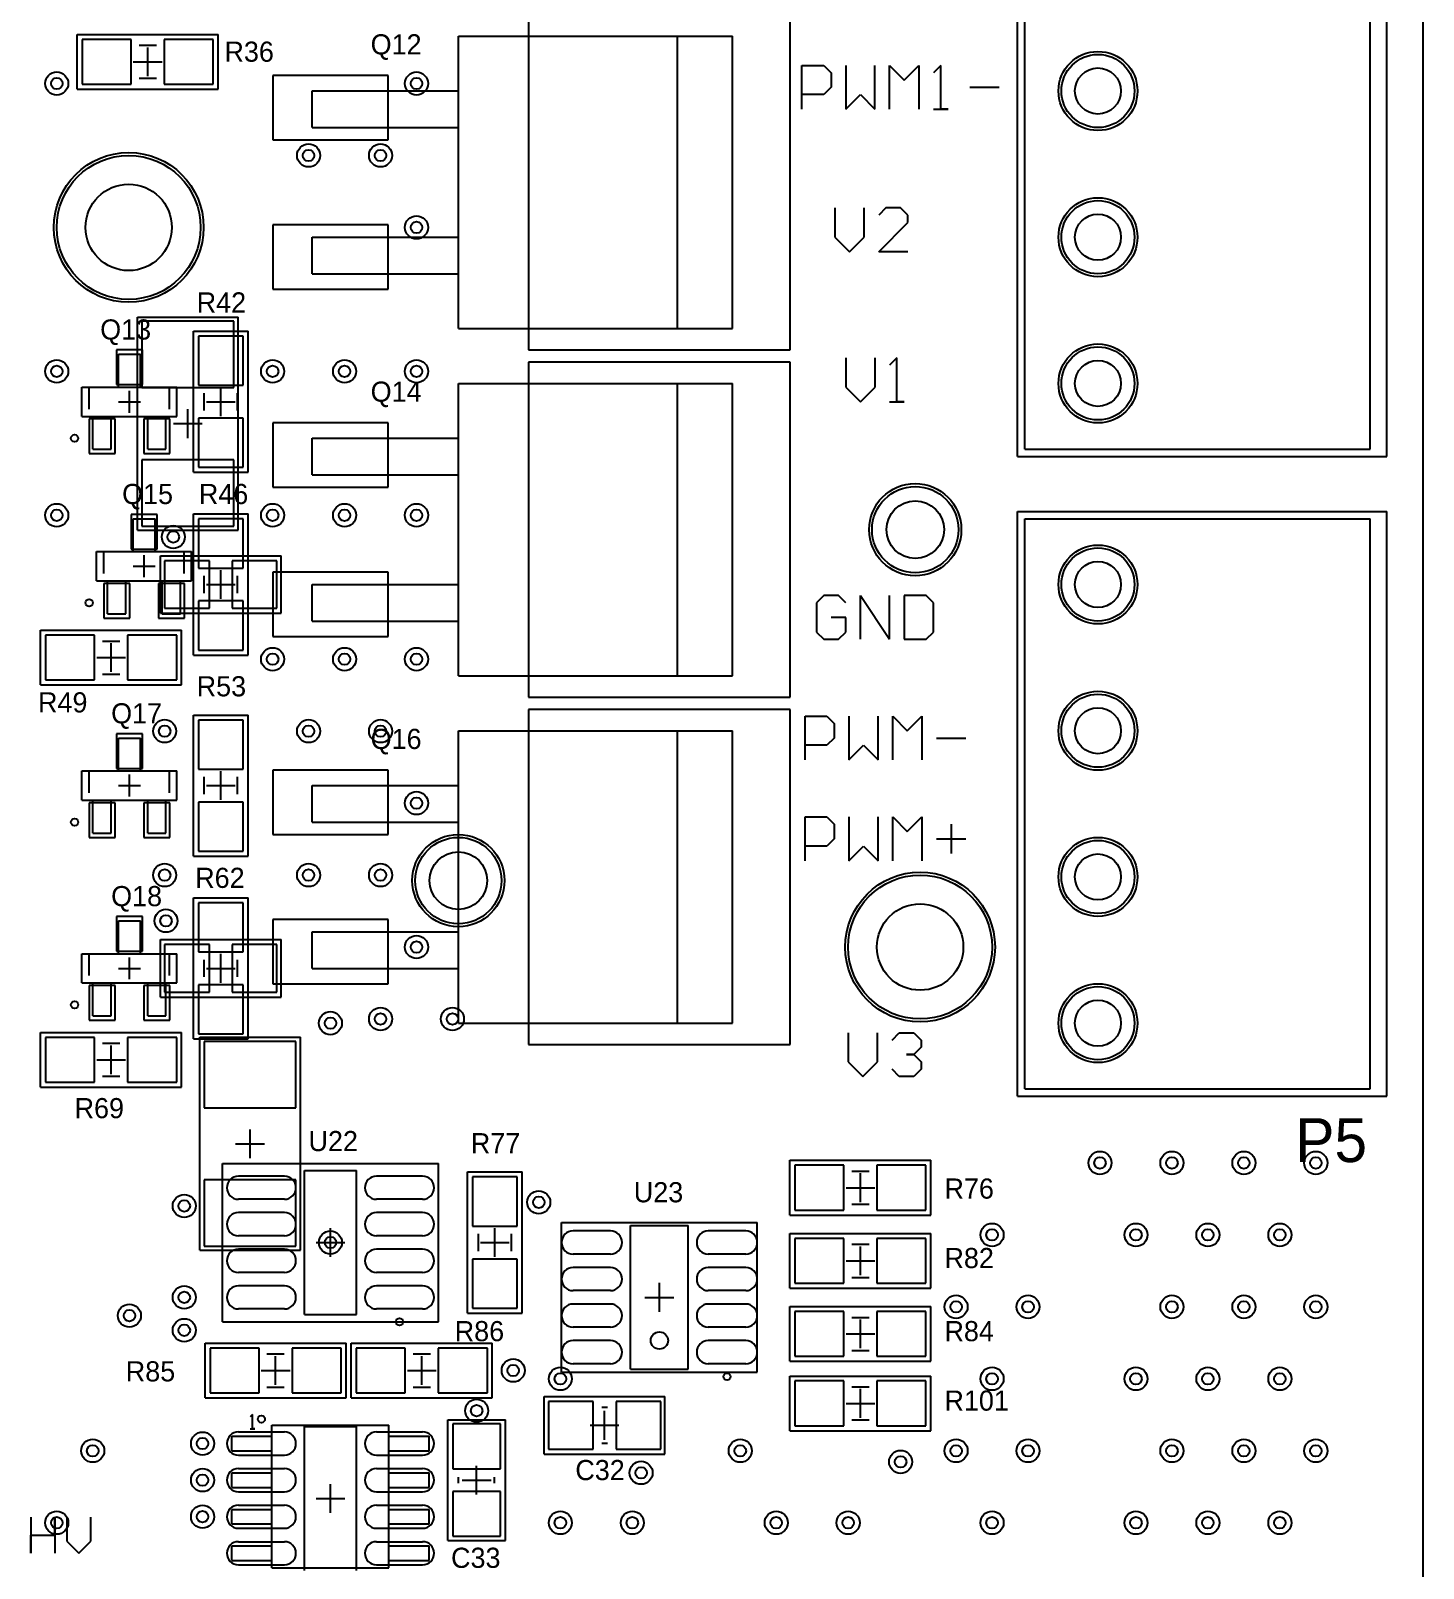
# Model space of a CAD drawing. Header units: millimetres. Extents: x 52 to 245, y 27 to 183.
# Drawn here: x 196.6 to 245, y 90.9 to 144.3 of the extents above; entities that cross this region are included whole.
import ezdxf

# ---------------------------------------------------------------- set-up
doc = ezdxf.new("R2010")
doc.units = ezdxf.units.MM
for name, color, linetype in [('BottomSolder', 6, 'Continuous'), ('Mechanical15', 56, 'Continuous'), ('MultiLayer', 9, 'Continuous'), ('PadHoleLayer', 156, 'Continuous'), ('TopOverlay', 2, 'Continuous'), ('TopSolder', 216, 'Continuous'), ('ViaHoleLayer', 16, 'Continuous')]:
    doc.layers.add(name, color=color, linetype=linetype)

msp = doc.modelspace()

# ---------------------------------------------------------------- linework, layer by layer
at = {"layer": 'BottomSolder'}
for p, q in [((200.46, 134.24), (200.46, 131.936)), ((203.654, 134.24), (200.46, 134.24)), ((203.654, 131.936), (203.654, 134.24)), ((200.46, 131.936), (203.654, 131.936)), ((200.46, 129.43), (200.46, 127.126)), ((203.654, 129.43), (200.46, 129.43)), ((203.654, 127.126), (203.654, 129.43)), ((200.46, 127.126), (203.654, 127.126)), ((202.802, 125.922), (201.248, 125.922)), ((201.248, 125.922), (201.248, 124.268)), ((202.802, 124.268), (202.802, 125.922)), ((205.152, 125.922), (203.598, 125.922)), ((203.598, 125.922), (203.598, 124.268)), ((205.152, 124.268), (205.152, 125.922)), ((201.248, 124.268), (202.802, 124.268)), ((203.598, 124.268), (205.152, 124.268)), ((202.802, 112.587), (201.248, 112.587)), ((201.248, 112.587), (201.248, 110.933)), ((202.802, 110.933), (202.802, 112.587)), ((205.152, 112.587), (203.598, 112.587)), ((203.598, 112.587), (203.598, 110.933)), ((205.152, 110.933), (205.152, 112.587)), ((201.248, 110.933), (202.802, 110.933)), ((203.598, 110.933), (205.152, 110.933)), ((205.813, 109.221), (202.619, 109.221)), ((202.619, 109.221), (202.619, 106.917)), ((205.813, 106.917), (205.813, 109.221)), ((202.619, 106.917), (205.813, 106.917)), ((205.813, 104.411), (202.619, 104.411)), ((202.619, 104.411), (202.619, 102.107)), ((205.813, 102.107), (205.813, 104.411)), ((202.619, 102.107), (205.813, 102.107))]:
    msp.add_line(p, q, dxfattribs=at)
for centre, radius in [((233.68, 142.24), 1.372), ((200, 137.5), 2.602), ((233.68, 137.16), 1.372), ((233.68, 132.08), 1.372), ((227.33, 127), 1.602), ((233.68, 125.095), 1.372), ((233.68, 120.015), 1.372), ((211.455, 114.808), 1.602), ((233.68, 114.935), 1.372), ((227.5, 112.5), 2.602), ((233.68, 109.855), 1.372)]:
    msp.add_circle(centre, radius, dxfattribs=at)
at = {"layer": 'Mechanical15'}
for p, q in [((244.983, 27), (244.983, 183.5)), ((230.886, 129.54), (230.886, 170.18)), ((243.713, 129.54), (243.713, 170.18)), ((198.21, 142.306), (198.21, 144.206)), ((198.21, 144.206), (203.11, 144.206)), ((200.66, 142.756), (200.66, 143.756)), ((203.11, 142.306), (203.11, 144.206)), ((211.455, 144.145), (220.98, 144.145)), ((211.455, 133.985), (211.455, 144.145)), ((219.075, 133.985), (219.075, 144.145)), ((220.98, 133.985), (220.98, 144.145)), ((200.16, 143.256), (201.16, 143.256)), ((198.21, 142.306), (203.11, 142.306)), ((206.375, 140.97), (206.375, 142.24)), ((206.375, 142.24), (211.455, 142.24)), ((206.375, 140.97), (211.455, 140.97)), ((206.375, 135.89), (206.375, 137.16)), ((206.375, 137.16), (211.455, 137.16)), ((206.375, 135.89), (211.455, 135.89)), ((200.307, 126.983), (200.307, 134.383)), ((200.307, 134.383), (203.807, 134.383)), ((203.807, 126.983), (203.807, 134.383)), ((202.25, 133.895), (204.15, 133.895)), ((202.25, 128.995), (202.25, 133.895)), ((204.15, 128.995), (204.15, 133.895)), ((211.455, 133.985), (220.98, 133.985)), ((199.644, 133.096), (200.406, 133.096)), ((199.644, 131.953), (199.644, 133.096)), ((200.406, 131.953), (200.406, 133.096)), ((198.374, 131.953), (201.676, 131.953)), ((198.374, 130.937), (198.374, 131.953)), ((201.676, 130.937), (201.676, 131.953)), ((203.2, 130.945), (203.2, 131.945)), ((211.455, 132.08), (220.98, 132.08)), ((211.455, 121.92), (211.455, 132.08)), ((219.075, 121.92), (219.075, 132.08)), ((220.98, 121.92), (220.98, 132.08)), ((199.644, 131.445), (200.406, 131.445)), ((200.025, 131.064), (200.025, 131.826)), ((202.7, 131.445), (203.7, 131.445)), ((198.374, 130.937), (201.676, 130.937)), ((198.755, 129.794), (198.755, 130.937)), ((199.39, 129.794), (199.39, 130.937)), ((200.66, 129.794), (200.66, 130.937)), ((201.295, 129.794), (201.295, 130.937)), ((202.057, 130.183), (202.057, 131.183)), ((201.557, 130.683), (202.557, 130.683)), ((206.375, 128.905), (206.375, 130.175)), ((206.375, 130.175), (211.455, 130.175)), ((198.755, 129.794), (199.39, 129.794)), ((200.66, 129.794), (201.295, 129.794)), ((230.886, 129.54), (243.713, 129.54)), ((202.25, 128.995), (204.15, 128.995)), ((206.375, 128.905), (211.455, 128.905)), ((200.152, 126.238), (200.152, 127.381)), ((200.152, 127.381), (200.914, 127.381)), ((200.914, 126.238), (200.914, 127.381)), ((202.25, 127.545), (204.15, 127.545)), ((202.25, 122.645), (202.25, 127.545)), ((204.15, 122.645), (204.15, 127.545)), ((230.886, 127.635), (243.713, 127.635)), ((230.886, 107.315), (230.886, 127.635)), ((243.713, 107.315), (243.713, 127.635)), ((200.307, 126.983), (203.807, 126.983)), ((198.882, 125.222), (198.882, 126.238)), ((198.882, 126.238), (202.184, 126.238)), ((200.533, 125.349), (200.533, 126.111)), ((201.1, 126.095), (205.3, 126.095)), ((201.1, 124.095), (201.1, 126.095)), ((202.184, 125.222), (202.184, 126.238)), ((205.3, 124.095), (205.3, 126.095)), ((200.152, 125.73), (200.914, 125.73)), ((203.2, 124.595), (203.2, 125.595)), ((203.2, 124.595), (203.2, 125.595)), ((198.882, 125.222), (202.184, 125.222)), ((199.263, 124.079), (199.263, 125.222)), ((199.898, 124.079), (199.898, 125.222)), ((201.168, 124.079), (201.168, 125.222)), ((201.803, 124.079), (201.803, 125.222)), ((202.7, 125.095), (203.7, 125.095)), ((202.7, 125.095), (203.7, 125.095)), ((206.375, 123.825), (206.375, 125.095)), ((206.375, 125.095), (211.455, 125.095)), ((199.263, 124.079), (199.898, 124.079)), ((201.1, 124.095), (205.3, 124.095)), ((201.168, 124.079), (201.803, 124.079)), ((196.94, 121.605), (196.94, 123.505)), ((196.94, 123.505), (201.84, 123.505)), ((201.84, 121.605), (201.84, 123.505)), ((206.375, 123.825), (211.455, 123.825)), ((199.39, 122.055), (199.39, 123.055)), ((198.89, 122.555), (199.89, 122.555)), ((202.25, 122.645), (204.15, 122.645)), ((211.455, 121.92), (220.98, 121.92)), ((196.94, 121.605), (201.84, 121.605)), ((202.25, 120.56), (204.15, 120.56)), ((202.25, 115.66), (202.25, 120.56)), ((204.15, 115.66), (204.15, 120.56)), ((199.644, 119.761), (200.406, 119.761)), ((199.644, 118.618), (199.644, 119.761)), ((200.406, 118.618), (200.406, 119.761)), ((211.455, 109.855), (211.455, 120.015)), ((211.455, 120.015), (220.98, 120.015)), ((219.075, 109.855), (219.075, 120.015)), ((220.98, 109.855), (220.98, 120.015)), ((198.374, 118.618), (201.676, 118.618)), ((198.374, 117.602), (198.374, 118.618)), ((201.676, 117.602), (201.676, 118.618)), ((203.2, 117.61), (203.2, 118.61)), ((199.644, 118.11), (200.406, 118.11)), ((200.025, 117.729), (200.025, 118.491)), ((202.7, 118.11), (203.7, 118.11)), ((206.375, 118.11), (211.455, 118.11)), ((206.375, 116.84), (206.375, 118.11)), ((198.374, 117.602), (201.676, 117.602)), ((198.755, 116.459), (198.755, 117.602)), ((199.39, 116.459), (199.39, 117.602)), ((200.66, 116.459), (200.66, 117.602)), ((201.295, 116.459), (201.295, 117.602)), ((198.755, 116.459), (199.39, 116.459)), ((200.66, 116.459), (201.295, 116.459)), ((206.375, 116.84), (211.455, 116.84)), ((202.25, 115.66), (204.15, 115.66)), ((202.25, 114.21), (204.15, 114.21)), ((202.25, 109.31), (202.25, 114.21)), ((204.15, 109.31), (204.15, 114.21)), ((199.644, 112.268), (199.644, 113.411)), ((199.644, 113.411), (200.406, 113.411)), ((200.406, 112.268), (200.406, 113.411)), ((201.1, 112.76), (205.3, 112.76)), ((201.1, 110.76), (201.1, 112.76)), ((205.3, 110.76), (205.3, 112.76)), ((206.375, 113.03), (211.455, 113.03)), ((206.375, 111.76), (206.375, 113.03)), ((198.374, 111.252), (198.374, 112.268)), ((198.374, 112.268), (201.676, 112.268)), ((201.676, 111.252), (201.676, 112.268)), ((203.2, 111.26), (203.2, 112.26)), ((203.2, 111.26), (203.2, 112.26)), ((199.644, 111.76), (200.406, 111.76)), ((200.025, 111.379), (200.025, 112.141)), ((202.7, 111.76), (203.7, 111.76)), ((202.7, 111.76), (203.7, 111.76)), ((206.375, 111.76), (211.455, 111.76)), ((198.374, 111.252), (201.676, 111.252)), ((198.755, 110.109), (198.755, 111.252)), ((199.39, 110.109), (199.39, 111.252)), ((200.66, 110.109), (200.66, 111.252)), ((201.295, 110.109), (201.295, 111.252)), ((201.1, 110.76), (205.3, 110.76)), ((198.755, 110.109), (199.39, 110.109)), ((200.66, 110.109), (201.295, 110.109)), ((196.94, 107.635), (196.94, 109.535)), ((196.94, 109.535), (201.84, 109.535)), ((201.84, 107.635), (201.84, 109.535)), ((211.455, 109.855), (220.98, 109.855)), ((199.39, 108.085), (199.39, 109.085)), ((202.25, 109.31), (204.15, 109.31)), ((202.466, 101.964), (202.466, 109.364)), ((202.466, 109.364), (205.966, 109.364)), ((205.966, 101.964), (205.966, 109.364)), ((198.89, 108.585), (199.89, 108.585)), ((196.94, 107.635), (201.84, 107.635)), ((230.886, 107.315), (243.713, 107.315)), ((204.216, 105.164), (204.216, 106.164)), ((203.716, 105.664), (204.716, 105.664)), ((203.26, 104.985), (210.76, 104.985)), ((203.26, 99.485), (203.26, 104.985)), ((210.76, 99.485), (210.76, 104.985)), ((222.975, 103.19), (222.975, 105.09)), ((222.975, 105.09), (227.875, 105.09)), ((227.875, 103.19), (227.875, 105.09)), ((211.775, 104.685), (213.675, 104.685)), ((211.775, 99.785), (211.775, 104.685)), ((213.675, 99.785), (213.675, 104.685)), ((225.425, 103.64), (225.425, 104.64)), ((224.925, 104.14), (225.925, 104.14)), ((222.975, 103.19), (227.875, 103.19)), ((207.01, 101.735), (207.01, 102.735)), ((212.725, 101.735), (212.725, 102.735)), ((215.04, 97.73), (215.04, 102.93)), ((215.04, 102.93), (221.84, 102.93)), ((221.84, 97.73), (221.84, 102.93)), ((206.51, 102.235), (207.51, 102.235)), ((212.225, 102.235), (213.225, 102.235)), ((222.975, 100.65), (222.975, 102.55)), ((222.975, 102.55), (227.875, 102.55)), ((225.425, 101.1), (225.425, 102.1)), ((227.875, 100.65), (227.875, 102.55)), ((202.466, 101.964), (205.966, 101.964)), ((224.925, 101.6), (225.925, 101.6)), ((218.44, 99.83), (218.44, 100.83)), ((222.975, 100.65), (227.875, 100.65)), ((217.94, 100.33), (218.94, 100.33)), ((222.975, 98.11), (222.975, 100.01)), ((222.975, 100.01), (227.875, 100.01)), ((227.875, 98.11), (227.875, 100.01)), ((203.26, 99.485), (210.76, 99.485)), ((211.775, 99.785), (213.675, 99.785)), ((225.425, 98.56), (225.425, 99.56)), ((224.925, 99.06), (225.925, 99.06)), ((202.655, 96.84), (202.655, 98.74)), ((202.655, 98.74), (207.555, 98.74)), ((205.105, 97.29), (205.105, 98.29)), ((207.555, 96.84), (207.555, 98.74)), ((207.735, 96.84), (207.735, 98.74)), ((207.735, 98.74), (212.635, 98.74)), ((210.185, 97.29), (210.185, 98.29)), ((212.635, 96.84), (212.635, 98.74)), ((204.605, 97.79), (205.605, 97.79)), ((209.685, 97.79), (210.685, 97.79)), ((222.975, 98.11), (227.875, 98.11)), ((215.04, 97.73), (221.84, 97.73)), ((222.975, 95.697), (222.975, 97.597)), ((222.975, 97.597), (227.875, 97.597)), ((227.875, 95.697), (227.875, 97.597)), ((202.655, 96.84), (207.555, 96.84)), ((207.735, 96.84), (212.635, 96.84)), ((214.435, 96.885), (218.635, 96.885)), ((214.435, 94.885), (214.435, 96.885)), ((218.635, 94.885), (218.635, 96.885)), ((225.425, 96.147), (225.425, 97.147)), ((204.299, 96.258), (204.216, 96.175)), ((204.299, 95.758), (204.299, 96.258)), ((216.535, 95.385), (216.535, 96.385)), ((224.925, 96.647), (225.925, 96.647)), ((204.216, 95.758), (204.383, 95.758)), ((204.383, 95.758), (204.299, 95.758)), ((204.978, 95.885), (209.042, 95.885)), ((204.978, 90.932), (204.978, 95.885)), ((209.042, 90.932), (209.042, 95.885)), ((211.09, 91.88), (211.09, 96.08)), ((211.09, 96.08), (213.09, 96.08)), ((213.09, 91.88), (213.09, 96.08)), ((216.035, 95.885), (217.035, 95.885)), ((222.975, 95.697), (227.875, 95.697)), ((203.581, 94.996), (203.581, 95.504)), ((203.581, 95.504), (204.978, 95.504)), ((209.042, 95.504), (210.439, 95.504)), ((210.439, 94.996), (210.439, 95.504)), ((203.581, 94.996), (204.978, 94.996)), ((209.042, 94.996), (210.439, 94.996)), ((214.435, 94.885), (218.635, 94.885)), ((203.581, 94.234), (204.978, 94.234)), ((203.581, 93.726), (203.581, 94.234)), ((209.042, 94.234), (210.439, 94.234)), ((210.439, 93.726), (210.439, 94.234)), ((212.09, 93.48), (212.09, 94.48)), ((203.581, 93.726), (204.978, 93.726)), ((207.01, 92.845), (207.01, 93.845)), ((209.042, 93.726), (210.439, 93.726)), ((211.59, 93.98), (212.59, 93.98)), ((203.581, 92.964), (204.978, 92.964)), ((203.581, 92.456), (203.581, 92.964)), ((206.51, 93.345), (207.51, 93.345)), ((209.042, 92.964), (210.439, 92.964)), ((210.439, 92.456), (210.439, 92.964)), ((203.581, 92.456), (204.978, 92.456)), ((209.042, 92.456), (210.439, 92.456)), ((211.09, 91.88), (213.09, 91.88)), ((203.581, 91.694), (204.978, 91.694)), ((203.581, 91.186), (203.581, 91.694)), ((209.042, 91.694), (210.439, 91.694)), ((210.439, 91.186), (210.439, 91.694)), ((203.581, 91.186), (204.978, 91.186)), ((204.978, 90.932), (209.042, 90.932)), ((209.042, 91.186), (210.439, 91.186))]:
    msp.add_line(p, q, dxfattribs=at)
at = {"layer": 'MultiLayer'}
for centre, radius in [((233.68, 142.24), 1.27), ((197.5, 142.5), 0.4), ((210, 142.5), 0.4), ((200, 137.5), 2.5), ((206.25, 140), 0.4), ((208.75, 140), 0.4), ((233.68, 137.16), 1.27), ((210, 137.5), 0.4), ((233.68, 132.08), 1.27), ((197.5, 132.5), 0.4), ((205, 132.5), 0.4), ((207.5, 132.5), 0.4), ((210, 132.5), 0.4), ((227.33, 127), 1.5), ((197.5, 127.5), 0.4), ((205, 127.5), 0.4), ((207.5, 127.5), 0.4), ((210, 127.5), 0.4), ((201.549, 126.746), 0.4), ((233.68, 125.095), 1.27), ((205, 122.5), 0.4), ((207.5, 122.5), 0.4), ((210, 122.5), 0.4), ((233.68, 120.015), 1.27), ((201.25, 120), 0.4), ((206.25, 120), 0.4), ((208.75, 120), 0.4), ((210, 117.5), 0.4), ((211.455, 114.808), 1.5), ((233.68, 114.935), 1.27), ((201.25, 115), 0.4), ((206.25, 115), 0.4), ((208.75, 115), 0.4), ((227.5, 112.5), 2.5), ((201.295, 113.411), 0.4), ((210, 112.5), 0.4), ((233.68, 109.855), 1.27), ((207.01, 109.855), 0.4), ((208.75, 110), 0.4), ((211.25, 110), 0.4), ((233.75, 105), 0.4), ((236.25, 105), 0.4), ((238.75, 105), 0.4), ((241.25, 105), 0.4), ((201.93, 103.505), 0.4), ((214.249, 103.632), 0.4), ((207.01, 102.235), 0.4), ((230, 102.5), 0.4), ((235, 102.5), 0.4), ((237.5, 102.5), 0.4), ((240, 102.5), 0.4), ((201.93, 100.33), 0.4), ((200.025, 99.695), 0.4), ((228.75, 100), 0.4), ((231.25, 100), 0.4), ((236.25, 100), 0.4), ((238.75, 100), 0.4), ((241.25, 100), 0.4), ((201.93, 99.187), 0.4), ((213.36, 97.79), 0.4), ((215, 97.5), 0.4), ((230, 97.5), 0.4), ((235, 97.5), 0.4), ((237.5, 97.5), 0.4), ((240, 97.5), 0.4), ((212.09, 96.393), 0.4), ((202.565, 95.25), 0.4), ((198.75, 95), 0.4), ((221.25, 95), 0.4), ((228.75, 95), 0.4), ((231.25, 95), 0.4), ((236.25, 95), 0.4), ((238.75, 95), 0.4), ((241.25, 95), 0.4), ((217.805, 94.234), 0.4), ((226.822, 94.615), 0.4), ((202.565, 93.98), 0.4), ((202.565, 92.71), 0.4), ((197.5, 92.5), 0.4), ((215, 92.5), 0.4), ((217.5, 92.5), 0.4), ((222.5, 92.5), 0.4), ((225, 92.5), 0.4), ((230, 92.5), 0.4), ((235, 92.5), 0.4), ((237.5, 92.5), 0.4), ((240, 92.5), 0.4)]:
    msp.add_circle(centre, radius, dxfattribs=at)
at = {"layer": 'PadHoleLayer'}
for centre, radius in [((233.68, 142.24), 0.8), ((200, 137.5), 1.5), ((233.68, 137.16), 0.8), ((233.68, 132.08), 0.8), ((233.68, 125.095), 0.8), ((233.68, 120.015), 0.8), ((233.68, 114.935), 0.8), ((227.5, 112.5), 1.5), ((233.68, 109.855), 0.8)]:
    msp.add_circle(centre, radius, dxfattribs=at)
at = {"layer": 'TopOverlay'}
for p, q in [((231.14, 129.794), (231.14, 169.926)), ((243.14, 129.794), (243.14, 169.926)), ((200.36, 143.831), (200.96, 143.831)), ((200.36, 142.681), (200.96, 142.681)), ((223.393, 141.605), (223.393, 143.129)), ((223.393, 143.129), (224.155, 143.129)), ((224.155, 143.129), (224.409, 142.875)), ((224.409, 142.875), (224.409, 142.367)), ((224.917, 143.129), (224.917, 141.605)), ((225.932, 141.605), (225.932, 143.129)), ((226.44, 141.605), (226.44, 143.129)), ((226.44, 143.129), (226.948, 142.621)), ((226.948, 142.621), (227.456, 143.129)), ((227.456, 143.129), (227.456, 141.605)), ((228.217, 143.129), (227.964, 142.875)), ((228.217, 141.605), (228.217, 143.129)), ((224.155, 142.113), (223.393, 142.113)), ((224.409, 142.367), (224.155, 142.113)), ((224.917, 141.605), (225.424, 142.113)), ((225.424, 142.113), (225.932, 141.605)), ((229.233, 142.367), (230.249, 142.367)), ((227.964, 141.605), (228.471, 141.605)), ((228.471, 141.605), (228.217, 141.605)), ((224.536, 138.176), (224.536, 137.16)), ((225.552, 137.16), (225.552, 138.176)), ((226.313, 138.176), (226.06, 137.922)), ((226.821, 138.176), (226.313, 138.176)), ((227.075, 137.922), (226.821, 138.176)), ((227.075, 137.668), (227.075, 137.922)), ((226.06, 136.652), (227.075, 137.668)), ((224.536, 137.16), (225.044, 136.652)), ((225.044, 136.652), (225.552, 137.16)), ((227.075, 136.652), (226.06, 136.652)), ((224.917, 132.969), (224.917, 131.953)), ((225.933, 131.953), (225.933, 132.969)), ((226.694, 132.969), (226.441, 132.715)), ((226.694, 131.445), (226.694, 132.969)), ((198.628, 131.953), (199.136, 131.953)), ((198.628, 131.191), (198.628, 131.953)), ((200.787, 131.953), (201.422, 131.953)), ((201.422, 131.191), (201.422, 131.953)), ((224.917, 131.953), (225.425, 131.445)), ((225.425, 131.445), (225.933, 131.953)), ((202.625, 131.145), (202.625, 131.745)), ((203.775, 131.145), (203.775, 131.745)), ((226.441, 131.445), (226.948, 131.445)), ((226.948, 131.445), (226.694, 131.445)), ((231.14, 129.794), (243.14, 129.794)), ((231.14, 107.569), (231.14, 127.381)), ((231.14, 127.381), (243.14, 127.381)), ((243.14, 107.569), (243.14, 127.381)), ((199.136, 125.476), (199.136, 126.238)), ((199.136, 126.238), (199.644, 126.238)), ((201.295, 126.238), (201.93, 126.238)), ((201.93, 125.476), (201.93, 126.238)), ((202.625, 124.795), (202.625, 125.395)), ((203.775, 124.795), (203.775, 125.395)), ((224.155, 124.714), (223.901, 124.46)), ((223.901, 124.46), (223.901, 123.444)), ((224.663, 124.714), (224.155, 124.714)), ((224.917, 124.46), (224.663, 124.714)), ((225.425, 123.19), (225.425, 124.714)), ((225.425, 124.714), (226.44, 123.19)), ((226.44, 123.19), (226.44, 124.714)), ((226.948, 124.714), (226.948, 123.19)), ((227.71, 124.714), (226.948, 124.714)), ((227.964, 124.46), (227.71, 124.714)), ((227.964, 123.444), (227.964, 124.46)), ((224.917, 123.952), (224.409, 123.952)), ((224.917, 123.444), (224.917, 123.952)), ((223.901, 123.444), (224.155, 123.19)), ((224.663, 123.19), (224.917, 123.444)), ((227.71, 123.19), (227.964, 123.444)), ((199.09, 123.13), (199.69, 123.13)), ((224.155, 123.19), (224.663, 123.19)), ((226.948, 123.19), (227.71, 123.19)), ((199.09, 121.98), (199.69, 121.98)), ((223.5, 119), (223.5, 120.524)), ((223.5, 120.524), (224.262, 120.524)), ((224.262, 120.524), (224.516, 120.27)), ((224.516, 120.27), (224.516, 119.762)), ((225.024, 120.524), (225.024, 119)), ((226.039, 119), (226.039, 120.524)), ((226.547, 119), (226.547, 120.524)), ((226.547, 120.524), (227.055, 120.016)), ((227.055, 120.016), (227.563, 120.524)), ((227.563, 120.524), (227.563, 119)), ((224.516, 119.762), (224.262, 119.508)), ((228.071, 119.762), (229.086, 119.762)), ((224.262, 119.508), (223.5, 119.508)), ((225.024, 119), (225.531, 119.508)), ((225.531, 119.508), (226.039, 119)), ((198.628, 118.618), (199.136, 118.618)), ((198.628, 117.856), (198.628, 118.618)), ((200.787, 118.618), (201.422, 118.618)), ((201.422, 117.856), (201.422, 118.618)), ((202.625, 117.81), (202.625, 118.41)), ((203.775, 117.81), (203.775, 118.41)), ((223.5, 115.5), (223.5, 117.024)), ((223.5, 117.024), (224.262, 117.024)), ((224.262, 117.024), (224.516, 116.77)), ((225.024, 117.024), (225.024, 115.5)), ((226.039, 115.5), (226.039, 117.024)), ((226.547, 115.5), (226.547, 117.024)), ((226.547, 117.024), (227.055, 116.516)), ((227.055, 116.516), (227.563, 117.024)), ((227.563, 117.024), (227.563, 115.5)), ((224.516, 116.77), (224.516, 116.262)), ((228.578, 116.77), (228.578, 115.754)), ((224.262, 116.008), (223.5, 116.008)), ((224.516, 116.262), (224.262, 116.008)), ((225.024, 115.5), (225.531, 116.008)), ((225.531, 116.008), (226.039, 115.5)), ((228.071, 116.262), (229.086, 116.262)), ((198.628, 111.506), (198.628, 112.268)), ((198.628, 112.268), (199.136, 112.268)), ((200.787, 112.268), (201.422, 112.268)), ((201.422, 111.506), (201.422, 112.268)), ((202.625, 111.46), (202.625, 112.06)), ((203.775, 111.46), (203.775, 112.06)), ((225, 109.524), (225, 108.508)), ((226.016, 108.508), (226.016, 109.524)), ((226.524, 109.27), (226.777, 109.524)), ((226.777, 109.524), (227.285, 109.524)), ((227.285, 109.524), (227.539, 109.27)), ((199.09, 109.16), (199.69, 109.16)), ((227.539, 109.016), (227.285, 108.762)), ((227.539, 109.27), (227.539, 109.016)), ((225, 108.508), (225.508, 108)), ((225.508, 108), (226.016, 108.508)), ((227.285, 108.762), (227.031, 108.762)), ((227.031, 108.762), (227.285, 108.762)), ((227.285, 108.762), (227.539, 108.508)), ((227.539, 108.508), (227.539, 108.254)), ((199.09, 108.01), (199.69, 108.01)), ((226.777, 108), (226.524, 108.254)), ((227.285, 108), (226.777, 108)), ((227.539, 108.254), (227.285, 108)), ((231.14, 107.569), (243.14, 107.569)), ((206.11, 104.735), (207.91, 104.735)), ((206.11, 99.735), (206.11, 104.735)), ((207.91, 99.735), (207.91, 104.735)), ((225.125, 104.715), (225.725, 104.715)), ((225.125, 103.565), (225.725, 103.565)), ((217.44, 97.83), (217.44, 102.83)), ((217.44, 102.83), (219.44, 102.83)), ((219.44, 97.83), (219.44, 102.83)), ((212.15, 101.935), (212.15, 102.535)), ((213.3, 101.935), (213.3, 102.535)), ((225.125, 102.175), (225.725, 102.175)), ((225.125, 101.025), (225.725, 101.025)), ((206.11, 99.735), (207.91, 99.735)), ((225.125, 99.635), (225.725, 99.635)), ((204.805, 98.365), (205.405, 98.365)), ((209.885, 98.365), (210.485, 98.365)), ((225.125, 98.485), (225.725, 98.485)), ((217.44, 97.83), (219.44, 97.83)), ((204.805, 97.215), (205.405, 97.215)), ((209.885, 97.215), (210.485, 97.215)), ((225.125, 97.222), (225.725, 97.222)), ((216.435, 96.51), (216.635, 96.51)), ((206.11, 95.845), (207.91, 95.845)), ((206.11, 90.845), (206.11, 95.845)), ((207.91, 90.845), (207.91, 95.845)), ((225.125, 96.072), (225.725, 96.072)), ((216.435, 95.26), (216.635, 95.26)), ((211.465, 93.88), (211.465, 94.08)), ((212.715, 93.88), (212.715, 94.08)), ((196.596, 92.69), (196.596, 91.44)), ((197.429, 92.065), (197.429, 92.69)), ((197.429, 92.69), (197.429, 91.44)), ((197.846, 92.69), (197.846, 91.857)), ((198.679, 91.857), (198.679, 92.69)), ((196.596, 91.44), (196.596, 92.065)), ((196.596, 92.065), (197.429, 92.065)), ((197.846, 91.857), (198.262, 91.44)), ((198.262, 91.44), (198.679, 91.857))]:
    msp.add_line(p, q, dxfattribs=at)
for centre, radius in [((198.12, 130.175), 0.127), ((198.628, 124.46), 0.127), ((198.12, 116.84), 0.127), ((198.12, 110.49), 0.127), ((209.41, 99.48), 0.125), ((218.44, 98.83), 0.3), ((220.79, 97.575), 0.125), ((204.61, 96.1), 0.125)]:
    msp.add_circle(centre, radius, dxfattribs=at)
at = {"layer": 'TopSolder'}
for p, q in [((213.893, 144.882), (213.893, 133.248)), ((222.987, 133.248), (222.987, 144.882)), ((200.087, 144.033), (198.383, 144.033)), ((198.383, 144.033), (198.383, 142.479)), ((200.087, 142.479), (200.087, 144.033)), ((202.937, 144.033), (201.233, 144.033)), ((201.233, 144.033), (201.233, 142.479)), ((202.937, 142.479), (202.937, 144.033)), ((209.017, 142.777), (205.003, 142.777)), ((205.003, 142.777), (205.003, 140.543)), ((209.017, 140.543), (209.017, 142.777)), ((198.383, 142.479), (200.087, 142.479)), ((201.233, 142.479), (202.937, 142.479)), ((205.003, 140.543), (209.017, 140.543)), ((209.017, 137.587), (205.003, 137.587)), ((205.003, 137.587), (205.003, 135.353)), ((209.017, 135.353), (209.017, 137.587)), ((205.003, 135.353), (209.017, 135.353)), ((202.423, 133.722), (202.423, 132.018)), ((203.977, 133.722), (202.423, 133.722)), ((203.977, 132.018), (203.977, 133.722)), ((200.477, 133.247), (199.573, 133.247)), ((199.573, 133.247), (199.573, 132.043)), ((200.477, 132.043), (200.477, 133.247)), ((213.893, 133.248), (222.987, 133.248)), ((222.987, 132.817), (213.893, 132.817)), ((213.893, 132.817), (213.893, 121.183)), ((222.987, 121.183), (222.987, 132.817)), ((199.573, 132.043), (200.477, 132.043)), ((202.423, 132.018), (203.977, 132.018)), ((202.423, 130.872), (202.423, 129.168)), ((203.977, 130.872), (202.423, 130.872)), ((203.977, 129.168), (203.977, 130.872)), ((199.527, 130.847), (198.623, 130.847)), ((198.623, 130.847), (198.623, 129.643)), ((199.527, 129.643), (199.527, 130.847)), ((201.427, 130.847), (200.523, 130.847)), ((200.523, 130.847), (200.523, 129.643)), ((201.427, 129.643), (201.427, 130.847)), ((209.017, 130.712), (205.003, 130.712)), ((205.003, 130.712), (205.003, 128.478)), ((209.017, 128.478), (209.017, 130.712)), ((198.623, 129.643), (199.527, 129.643)), ((200.523, 129.643), (201.427, 129.643)), ((202.423, 129.168), (203.977, 129.168)), ((205.003, 128.478), (209.017, 128.478)), ((200.985, 127.532), (200.081, 127.532)), ((200.081, 127.532), (200.081, 126.328)), ((200.985, 126.328), (200.985, 127.532)), ((203.977, 127.372), (202.423, 127.372)), ((202.423, 127.372), (202.423, 125.668)), ((203.977, 125.668), (203.977, 127.372)), ((200.081, 126.328), (200.985, 126.328)), ((202.423, 125.668), (203.977, 125.668)), ((200.035, 125.132), (199.131, 125.132)), ((199.131, 125.132), (199.131, 123.928)), ((200.035, 123.928), (200.035, 125.132)), ((201.935, 125.132), (201.031, 125.132)), ((201.031, 125.132), (201.031, 123.928)), ((201.935, 123.928), (201.935, 125.132)), ((209.017, 125.522), (205.003, 125.522)), ((205.003, 125.522), (205.003, 123.288)), ((209.017, 123.288), (209.017, 125.522)), ((203.977, 124.522), (202.423, 124.522)), ((202.423, 124.522), (202.423, 122.818)), ((203.977, 122.818), (203.977, 124.522)), ((199.131, 123.928), (200.035, 123.928)), ((201.031, 123.928), (201.935, 123.928)), ((198.817, 123.332), (197.113, 123.332)), ((197.113, 123.332), (197.113, 121.778)), ((198.817, 121.778), (198.817, 123.332)), ((201.667, 123.332), (199.963, 123.332)), ((199.963, 123.332), (199.963, 121.778)), ((201.667, 121.778), (201.667, 123.332)), ((205.003, 123.288), (209.017, 123.288)), ((202.423, 122.818), (203.977, 122.818)), ((197.113, 121.778), (198.817, 121.778)), ((199.963, 121.778), (201.667, 121.778)), ((213.893, 121.183), (222.987, 121.183)), ((222.987, 120.752), (213.893, 120.752)), ((213.893, 120.752), (213.893, 109.118)), ((222.987, 109.118), (222.987, 120.752)), ((202.423, 120.387), (202.423, 118.683)), ((203.977, 120.387), (202.423, 120.387)), ((203.977, 118.683), (203.977, 120.387)), ((200.477, 119.912), (199.573, 119.912)), ((199.573, 119.912), (199.573, 118.708)), ((200.477, 118.708), (200.477, 119.912)), ((199.573, 118.708), (200.477, 118.708)), ((202.423, 118.683), (203.977, 118.683)), ((209.017, 118.647), (205.003, 118.647)), ((205.003, 118.647), (205.003, 116.413)), ((209.017, 116.413), (209.017, 118.647)), ((199.527, 117.512), (198.623, 117.512)), ((198.623, 117.512), (198.623, 116.308)), ((199.527, 116.308), (199.527, 117.512)), ((201.427, 117.512), (200.523, 117.512)), ((200.523, 117.512), (200.523, 116.308)), ((201.427, 116.308), (201.427, 117.512)), ((202.423, 117.537), (202.423, 115.833)), ((203.977, 117.537), (202.423, 117.537)), ((203.977, 115.833), (203.977, 117.537)), ((198.623, 116.308), (199.527, 116.308)), ((200.523, 116.308), (201.427, 116.308)), ((205.003, 116.413), (209.017, 116.413)), ((202.423, 115.833), (203.977, 115.833)), ((203.977, 114.037), (202.423, 114.037)), ((202.423, 114.037), (202.423, 112.333)), ((203.977, 112.333), (203.977, 114.037)), ((200.477, 113.562), (199.573, 113.562)), ((199.573, 113.562), (199.573, 112.358)), ((200.477, 112.358), (200.477, 113.562)), ((209.017, 113.457), (205.003, 113.457)), ((205.003, 113.457), (205.003, 111.223)), ((209.017, 111.223), (209.017, 113.457)), ((199.573, 112.358), (200.477, 112.358)), ((202.423, 112.333), (203.977, 112.333)), ((199.527, 111.162), (198.623, 111.162)), ((198.623, 111.162), (198.623, 109.958)), ((199.527, 109.958), (199.527, 111.162)), ((201.427, 111.162), (200.523, 111.162)), ((200.523, 111.162), (200.523, 109.958)), ((201.427, 109.958), (201.427, 111.162)), ((203.977, 111.187), (202.423, 111.187)), ((202.423, 111.187), (202.423, 109.483)), ((203.977, 109.483), (203.977, 111.187)), ((205.003, 111.223), (209.017, 111.223)), ((198.623, 109.958), (199.527, 109.958)), ((200.523, 109.958), (201.427, 109.958)), ((198.817, 109.362), (197.113, 109.362)), ((197.113, 109.362), (197.113, 107.808)), ((198.817, 107.808), (198.817, 109.362)), ((201.667, 109.362), (199.963, 109.362)), ((199.963, 109.362), (199.963, 107.808)), ((201.667, 107.808), (201.667, 109.362)), ((202.423, 109.483), (203.977, 109.483)), ((213.893, 109.118), (222.987, 109.118)), ((197.113, 107.808), (198.817, 107.808)), ((199.963, 107.808), (201.667, 107.808)), ((224.852, 104.917), (223.148, 104.917)), ((223.148, 104.917), (223.148, 103.363)), ((224.852, 103.363), (224.852, 104.917)), ((227.702, 104.917), (225.998, 104.917)), ((225.998, 104.917), (225.998, 103.363)), ((227.702, 103.363), (227.702, 104.917)), ((205.41, 104.542), (203.81, 104.542)), ((210.21, 104.542), (208.61, 104.542)), ((211.948, 104.512), (211.948, 102.808)), ((213.502, 104.512), (211.948, 104.512)), ((213.502, 102.808), (213.502, 104.512)), ((205.41, 103.738), (203.81, 103.738)), ((210.21, 103.738), (208.61, 103.738)), ((205.41, 103.272), (203.81, 103.272)), ((210.21, 103.272), (208.61, 103.272)), ((223.148, 103.363), (224.852, 103.363)), ((225.998, 103.363), (227.702, 103.363)), ((211.948, 102.808), (213.502, 102.808)), ((216.74, 102.637), (215.44, 102.637)), ((221.44, 102.637), (220.14, 102.637)), ((205.41, 102.468), (203.81, 102.468)), ((210.21, 102.468), (208.61, 102.468)), ((224.852, 102.377), (223.148, 102.377)), ((223.148, 102.377), (223.148, 100.823)), ((224.852, 100.823), (224.852, 102.377)), ((227.702, 102.377), (225.998, 102.377)), ((225.998, 102.377), (225.998, 100.823)), ((227.702, 100.823), (227.702, 102.377)), ((205.41, 102.002), (203.81, 102.002)), ((210.21, 102.002), (208.61, 102.002)), ((211.948, 101.662), (211.948, 99.958)), ((213.502, 101.662), (211.948, 101.662)), ((213.502, 99.958), (213.502, 101.662)), ((216.74, 101.833), (215.44, 101.833)), ((221.44, 101.833), (220.14, 101.833)), ((205.41, 101.198), (203.81, 101.198)), ((210.21, 101.198), (208.61, 101.198)), ((216.74, 101.367), (215.44, 101.367)), ((221.44, 101.367), (220.14, 101.367)), ((205.41, 100.732), (203.81, 100.732)), ((210.21, 100.732), (208.61, 100.732)), ((216.74, 100.563), (215.44, 100.563)), ((221.44, 100.563), (220.14, 100.563)), ((223.148, 100.823), (224.852, 100.823)), ((225.998, 100.823), (227.702, 100.823)), ((205.41, 99.928), (203.81, 99.928)), ((210.21, 99.928), (208.61, 99.928)), ((211.948, 99.958), (213.502, 99.958)), ((216.74, 100.097), (215.44, 100.097)), ((221.44, 100.097), (220.14, 100.097)), ((224.852, 99.837), (223.148, 99.837)), ((223.148, 99.837), (223.148, 98.283)), ((224.852, 98.283), (224.852, 99.837)), ((227.702, 99.837), (225.998, 99.837)), ((225.998, 99.837), (225.998, 98.283)), ((227.702, 98.283), (227.702, 99.837)), ((216.74, 99.293), (215.44, 99.293)), ((216.74, 98.827), (215.44, 98.827)), ((221.44, 99.293), (220.14, 99.293)), ((221.44, 98.827), (220.14, 98.827)), ((204.532, 98.567), (202.828, 98.567)), ((202.828, 98.567), (202.828, 97.013)), ((204.532, 97.013), (204.532, 98.567)), ((207.382, 98.567), (205.678, 98.567)), ((205.678, 98.567), (205.678, 97.013)), ((207.382, 97.013), (207.382, 98.567)), ((209.612, 98.567), (207.908, 98.567)), ((207.908, 98.567), (207.908, 97.013)), ((209.612, 97.013), (209.612, 98.567)), ((212.462, 98.567), (210.758, 98.567)), ((210.758, 98.567), (210.758, 97.013)), ((212.462, 97.013), (212.462, 98.567)), ((223.148, 98.283), (224.852, 98.283)), ((225.998, 98.283), (227.702, 98.283)), ((216.74, 98.023), (215.44, 98.023)), ((221.44, 98.023), (220.14, 98.023)), ((224.852, 97.424), (223.148, 97.424)), ((223.148, 97.424), (223.148, 95.87)), ((224.852, 95.87), (224.852, 97.424)), ((227.702, 97.424), (225.998, 97.424)), ((225.998, 97.424), (225.998, 95.87)), ((227.702, 95.87), (227.702, 97.424)), ((202.828, 97.013), (204.532, 97.013)), ((205.678, 97.013), (207.382, 97.013)), ((207.908, 97.013), (209.612, 97.013)), ((210.758, 97.013), (212.462, 97.013)), ((216.137, 96.712), (214.583, 96.712)), ((214.583, 96.712), (214.583, 95.058)), ((216.137, 95.058), (216.137, 96.712)), ((218.487, 96.712), (216.933, 96.712)), ((216.933, 96.712), (216.933, 95.058)), ((218.487, 95.058), (218.487, 96.712)), ((203.81, 95.652), (205.41, 95.652)), ((208.61, 95.652), (210.21, 95.652)), ((211.263, 95.932), (211.263, 94.378)), ((212.917, 95.932), (211.263, 95.932)), ((212.917, 94.378), (212.917, 95.932)), ((223.148, 95.87), (224.852, 95.87)), ((225.998, 95.87), (227.702, 95.87)), ((203.81, 94.848), (205.41, 94.848)), ((208.61, 94.848), (210.21, 94.848)), ((214.583, 95.058), (216.137, 95.058)), ((216.933, 95.058), (218.487, 95.058)), ((203.81, 94.382), (205.41, 94.382)), ((208.61, 94.382), (210.21, 94.382)), ((211.263, 94.378), (212.917, 94.378)), ((203.81, 93.578), (205.41, 93.578)), ((208.61, 93.578), (210.21, 93.578)), ((211.263, 93.582), (211.263, 92.028)), ((212.917, 93.582), (211.263, 93.582)), ((212.917, 92.028), (212.917, 93.582)), ((203.81, 93.112), (205.41, 93.112)), ((208.61, 93.112), (210.21, 93.112)), ((203.81, 92.308), (205.41, 92.308)), ((208.61, 92.308), (210.21, 92.308)), ((211.263, 92.028), (212.917, 92.028)), ((203.81, 91.842), (205.41, 91.842)), ((208.61, 91.842), (210.21, 91.842)), ((203.81, 91.038), (205.41, 91.038)), ((208.61, 91.038), (210.21, 91.038))]:
    msp.add_line(p, q, dxfattribs=at)
for centre, radius in [((233.68, 142.24), 1.372), ((200, 137.5), 2.602), ((233.68, 137.16), 1.372), ((233.68, 132.08), 1.372), ((227.33, 127), 1.602), ((233.68, 125.095), 1.372), ((233.68, 120.015), 1.372), ((211.455, 114.808), 1.602), ((233.68, 114.935), 1.372), ((227.5, 112.5), 2.602), ((233.68, 109.855), 1.372)]:
    msp.add_circle(centre, radius, dxfattribs=at)
for centre, start, end in [((203.81, 104.14), 90, 270), ((205.41, 104.14), 270, 90), ((208.61, 104.14), 90, 270), ((210.21, 104.14), 270, 90), ((203.81, 102.87), 90, 270), ((205.41, 102.87), 270, 90), ((208.61, 102.87), 90, 270), ((210.21, 102.87), 270, 90), ((215.44, 102.235), 90, 270), ((216.74, 102.235), 270, 90), ((220.14, 102.235), 90, 270), ((221.44, 102.235), 270, 90), ((203.81, 101.6), 90, 270), ((205.41, 101.6), 270, 90), ((208.61, 101.6), 90, 270), ((210.21, 101.6), 270, 90), ((215.44, 100.965), 90, 270), ((216.74, 100.965), 270, 90), ((220.14, 100.965), 90, 270), ((221.44, 100.965), 270, 90), ((203.81, 100.33), 90, 270), ((205.41, 100.33), 270, 90), ((208.61, 100.33), 90, 270), ((210.21, 100.33), 270, 90), ((215.44, 99.695), 90, 270), ((216.74, 99.695), 270, 90), ((220.14, 99.695), 90, 270), ((221.44, 99.695), 270, 90), ((215.44, 98.425), 90, 270), ((216.74, 98.425), 270, 90), ((220.14, 98.425), 90, 270), ((221.44, 98.425), 270, 90), ((203.81, 95.25), 90, 270), ((205.41, 95.25), 270, 90), ((208.61, 95.25), 90, 270), ((210.21, 95.25), 270, 90), ((203.81, 93.98), 90, 270), ((205.41, 93.98), 270, 90), ((208.61, 93.98), 90, 270), ((210.21, 93.98), 270, 90), ((203.81, 92.71), 90, 270), ((205.41, 92.71), 270, 90), ((208.61, 92.71), 90, 270), ((210.21, 92.71), 270, 90), ((203.81, 91.44), 90, 270), ((205.41, 91.44), 270, 90), ((208.61, 91.44), 90, 270), ((210.21, 91.44), 270, 90)]:
    msp.add_arc(centre, 0.402, start, end, dxfattribs=at)
at = {"layer": 'ViaHoleLayer'}
for centre, radius in [((197.5, 142.5), 0.2), ((210, 142.5), 0.2), ((206.25, 140), 0.2), ((208.75, 140), 0.2), ((210, 137.5), 0.2), ((197.5, 132.5), 0.2), ((205, 132.5), 0.2), ((207.5, 132.5), 0.2), ((210, 132.5), 0.2), ((197.5, 127.5), 0.2), ((205, 127.5), 0.2), ((207.5, 127.5), 0.2), ((210, 127.5), 0.2), ((227.33, 127), 1), ((201.549, 126.746), 0.2), ((205, 122.5), 0.2), ((207.5, 122.5), 0.2), ((210, 122.5), 0.2), ((201.25, 120), 0.2), ((206.25, 120), 0.2), ((208.75, 120), 0.2), ((210, 117.5), 0.2), ((211.455, 114.808), 1), ((201.25, 115), 0.2), ((206.25, 115), 0.2), ((208.75, 115), 0.2), ((201.295, 113.411), 0.2), ((210, 112.5), 0.2), ((207.01, 109.855), 0.2), ((208.75, 110), 0.2), ((211.25, 110), 0.2), ((233.75, 105), 0.2), ((236.25, 105), 0.2), ((238.75, 105), 0.2), ((241.25, 105), 0.2), ((201.93, 103.505), 0.2), ((214.249, 103.632), 0.2), ((230, 102.5), 0.2), ((235, 102.5), 0.2), ((237.5, 102.5), 0.2), ((240, 102.5), 0.2), ((207.01, 102.235), 0.2), ((201.93, 100.33), 0.2), ((200.025, 99.695), 0.2), ((228.75, 100), 0.2), ((231.25, 100), 0.2), ((236.25, 100), 0.2), ((238.75, 100), 0.2), ((241.25, 100), 0.2), ((201.93, 99.187), 0.2), ((213.36, 97.79), 0.2), ((215, 97.5), 0.2), ((230, 97.5), 0.2), ((235, 97.5), 0.2), ((237.5, 97.5), 0.2), ((240, 97.5), 0.2), ((212.09, 96.393), 0.2), ((198.75, 95), 0.2), ((202.565, 95.25), 0.2), ((221.25, 95), 0.2), ((228.75, 95), 0.2), ((231.25, 95), 0.2), ((236.25, 95), 0.2), ((238.75, 95), 0.2), ((241.25, 95), 0.2), ((226.822, 94.615), 0.2), ((202.565, 93.98), 0.2), ((217.805, 94.234), 0.2), ((197.5, 92.5), 0.2), ((202.565, 92.71), 0.2), ((215, 92.5), 0.2), ((217.5, 92.5), 0.2), ((222.5, 92.5), 0.2), ((225, 92.5), 0.2), ((230, 92.5), 0.2), ((235, 92.5), 0.2), ((237.5, 92.5), 0.2), ((240, 92.5), 0.2)]:
    msp.add_circle(centre, radius, dxfattribs=at)

# ---------------------------------------------------------------- texts
at = {"layer": 'TopOverlay'}
for s, height, p in [('Q12', 0.7, (208.407, 143.51)), ('R36', 0.7, (203.327, 143.256)), ('R42', 0.7, (202.362, 134.544)), ('Q13', 0.7, (199.009, 133.604)), ('Q14', 0.7, (208.407, 131.445)), ('Q15', 0.7, (199.771, 127.889)), ('R46', 0.7, (202.438, 127.889)), ('R53', 0.7, (202.362, 121.209)), ('R49', 0.7, (196.85, 120.65)), ('Q17', 0.7, (199.39, 120.269)), ('Q16', 0.7, (208.407, 119.38)), ('R62', 0.7, (202.311, 114.554)), ('Q18', 0.7, (199.39, 113.919)), ('R69', 0.7, (198.12, 106.553)), ('P5', 1.524, (240.538, 105.029)), ('U22', 0.7, (206.248, 105.41)), ('R77', 0.7, (211.887, 105.334)), ('U23', 0.7, (217.551, 103.632)), ('R76', 0.7, (228.346, 103.759)), ('R82', 0.7, (228.346, 101.346)), ('R86', 0.7, (211.328, 98.806)), ('R84', 0.7, (228.346, 98.806)), ('R85', 0.7, (199.898, 97.409)), ('R101', 0.7, (228.346, 96.393)), ('C32', 0.7, (215.519, 93.98)), ('C33', 0.7, (211.201, 90.932))]:
    msp.add_text(s, height=height, dxfattribs=at).set_placement(p)

doc.saveas('drawing.dxf')
